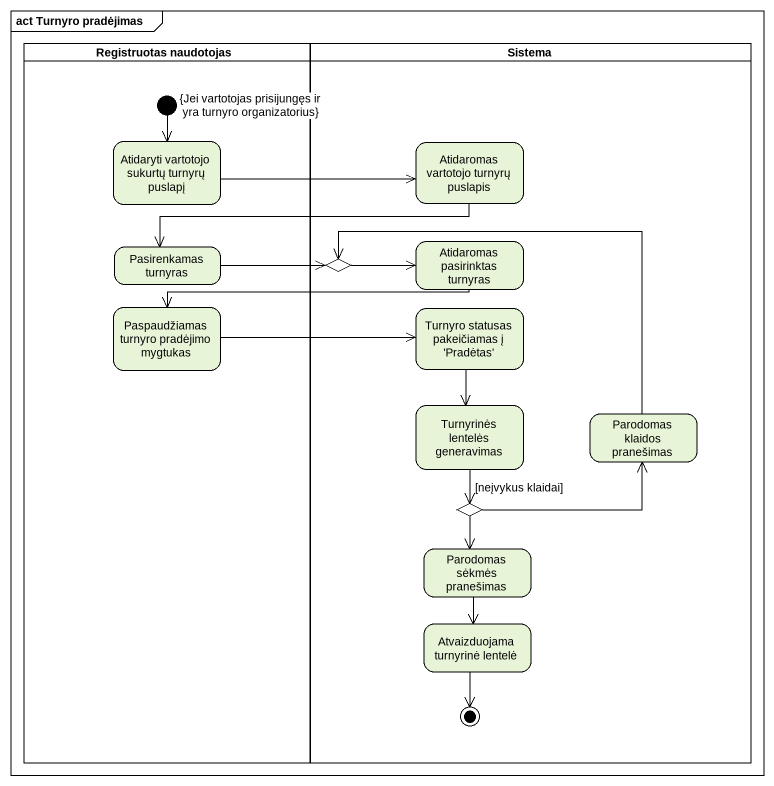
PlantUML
@startuml
mainframe act Turnyro pradėjimas
hide empty description
state "Registruotas naudotojas" as Registruotas_naudotojas <<partition>> {
  state "{Jei vartotojas prisijungęs ir yra turnyro organizatorius}" as Jei_vartotojas_prisijungęs <<start>>
  state "Atidaryti vartotojo sukurtų turnyrų puslapį" as Atidaryti_vartotojo_sukurtų
  state "Pasirenkamas turnyras" as Pasirenkamas_turnyras
  state "Paspaudžiamas turnyro pradėjimo mygtukas" as Paspaudžiamas_turnyro
}
state Sistema <<partition>> {
  state "Atidaromas vartotojo turnyrų puslapis" as Atidaromas_vartotojo
  state choice1 <<choice>>
  state "Atidaromas pasirinktas turnyras" as Atidaromas_pasirinktas
  state "Turnyro statusas pakeičiamas į 'Pradėtas'" as Turnyro_statusas
  state "Turnyrinės lentelės generavimas" as Turnyrinės_lentelės
  state "Parodomas klaidos pranešimas" as Parodomas_klaidos_pranešimas
  state "Parodomas sėkmės pranešimas" as Parodomas_sėkmės_pranešimas
  state choice2 <<choice>>
  state "Atvaizduojama turnyrinė lentelė" as Atvaizduojama_turnyrinė
  Atvaizduojama_turnyrinė --> [*]
}
Jei_vartotojas_prisijungęs --> Atidaryti_vartotojo_sukurtų
Atidaryti_vartotojo_sukurtų -right-> Atidaromas_vartotojo
Atidaromas_vartotojo -left-> Pasirenkamas_turnyras
Pasirenkamas_turnyras -right-> choice1
choice1 -right-> Atidaromas_pasirinktas
Atidaromas_pasirinktas -left-> Paspaudžiamas_turnyro
Paspaudžiamas_turnyro -right-> Turnyro_statusas
Turnyro_statusas --> Turnyrinės_lentelės
Turnyrinės_lentelės --> choice2 : [neįvykus klaidai]
Parodomas_klaidos_pranešimas -left-> choice1
Parodomas_sėkmės_pranešimas --> Atvaizduojama_turnyrinė
choice2 -right-> Parodomas_klaidos_pranešimas
choice2 --> Parodomas_sėkmės_pranešimas
@enduml
